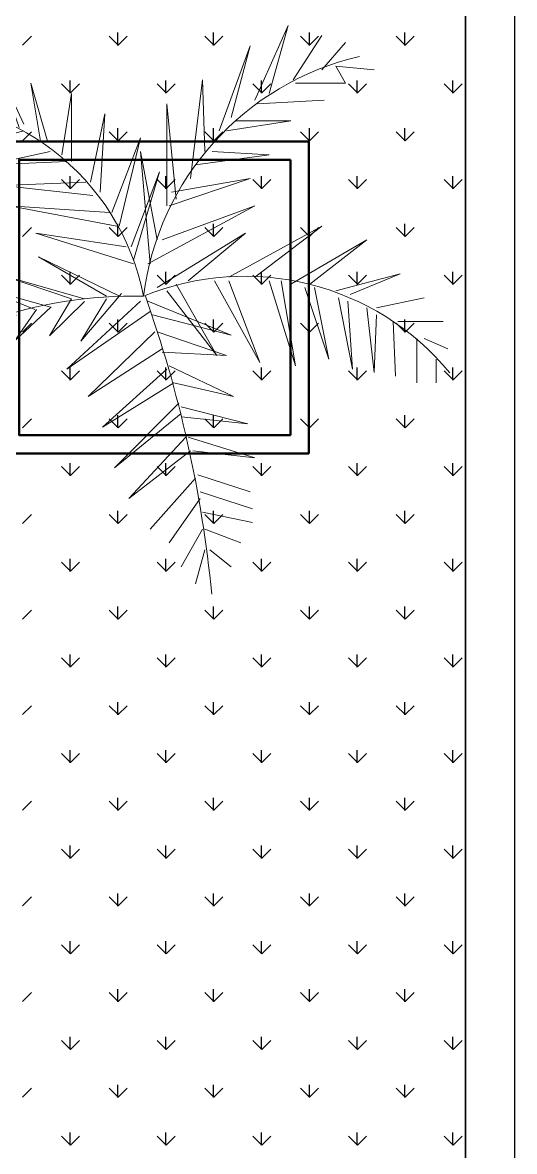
# Model space of a CAD drawing. Header units: millimetres. Extents: x 1521 to 3683, y 1649 to 3322.
# Drawn here: x 1572.63 to 1575.46, y 1673.8 to 1680.31 of the extents above; entities that cross this region are included whole.
import ezdxf

# ---------------------------------------------------------------- set-up
doc = ezdxf.new("R2010")
doc.units = ezdxf.units.MM
doc.header["$LTSCALE"] = 0.1
doc.layers.add('landscape', color=84, linetype='Continuous', lineweight=9)
doc.layers.add('WALL', color=7, linetype='Continuous', lineweight=50)

# ---------------------------------------------------------------- blocks, each defined once
blk = doc.blocks.new('tree')
at = {"layer": 'landscape'}
for p, q in [((2836.2685, -1270.9671), (2836.416, -1270.6359)), ((2836.416, -1270.6359), (2836.3317, -1270.937)), ((2836.4371, -1270.8768), (2836.5635, -1270.681)), ((2836.5635, -1270.8316), (2836.6689, -1270.7111)), ((2835.1306, -1271.0424), (2835.0358, -1270.8165)), ((2836.6267, -1270.8165), (2836.7953, -1270.8316)), ((2836.6689, -1270.8918), (2836.6267, -1270.8165)), ((2835.0147, -1270.9671), (2834.8988, -1270.8617)), ((2835.1411, -1270.8466), (2835.2254, -1271.0875)), ((2835.2465, -1271.0725), (2835.1411, -1270.8466)), ((2834.9199, -1270.9821), (2834.7724, -1270.9069)), ((2835.2781, -1270.8918), (2835.3202, -1271.1478)), ((2835.3518, -1271.1478), (2835.2781, -1270.8918)), ((2835.984, -1271.3134), (2836.0367, -1270.8768)), ((2836.0367, -1270.8768), (2836.0472, -1271.1929)), ((2836.4476, -1270.8918), (2836.6689, -1270.8918)), ((2836.279, -1270.9821), (2836.574, -1270.9671)), ((2834.9093, -1270.9972), (2834.667, -1271.0273)), ((2835.8786, -1270.9821), (2835.9208, -1271.4037)), ((2835.8786, -1271.4338), (2835.8786, -1270.9821)), ((2834.8988, -1271.0725), (2835.1095, -1271.0424)), ((2835.1411, -1271.0574), (2834.8988, -1271.0725)), ((2835.6047, -1271.0273), (2835.5415, -1271.3284)), ((2835.5836, -1271.3736), (2835.6047, -1271.0273)), ((2836.1421, -1271.1026), (2836.4265, -1271.0574)), ((2836.4265, -1271.0574), (2836.1842, -1271.0574)), ((2835.0147, -1271.1628), (2835.2465, -1271.1026)), ((2835.2992, -1271.1478), (2835.0147, -1271.1628)), ((2835.7628, -1271.1327), (2835.6363, -1271.4639)), ((2835.6679, -1271.5242), (2835.7628, -1271.1327)), ((2835.0884, -1271.2532), (2835.3624, -1271.1929)), ((2835.7628, -1271.1929), (2835.8365, -1271.5844)), ((2835.8049, -1271.6898), (2835.7628, -1271.1929)), ((2836.0051, -1271.2532), (2836.3317, -1271.208)), ((2836.3317, -1271.208), (2836.0788, -1271.1929)), ((2835.4361, -1271.2381), (2835.0884, -1271.2532)), ((2835.847, -1271.2833), (2835.7206, -1271.6145)), ((2835.7311, -1271.6747), (2835.847, -1271.2833)), ((2835.8892, -1271.4338), (2836.2474, -1271.3134)), ((2836.2474, -1271.3134), (2835.8997, -1271.3736)), ((2835.1833, -1271.4338), (2835.6258, -1271.4639)), ((2835.6574, -1271.5242), (2835.1833, -1271.4338)), ((2836.2685, -1271.4338), (2835.7944, -1271.6898)), ((2835.8576, -1271.5844), (2836.2685, -1271.4338)), ((2835.2992, -1271.5543), (2835.6995, -1271.6145)), ((2835.7311, -1271.6898), (2835.2992, -1271.5543)), ((2835.8365, -1271.7952), (2836.2263, -1271.5543)), ((2836.2263, -1271.5543), (2835.9735, -1271.7651)), ((2836.4265, -1271.7801), (2836.7637, -1271.5844)), ((2836.7637, -1271.5844), (2836.5108, -1271.7801)), ((2835.3109, -1271.6588), (2835.6127, -1271.8336)), ((2835.6698, -1271.8336), (2835.3109, -1271.6588)), ((2835.1477, -1271.7404), (2835.4577, -1271.8453)), ((2835.5148, -1271.8453), (2835.1477, -1271.7404)), ((2836.0894, -1271.7651), (2836.2896, -1272.1264)), ((2836.2896, -1272.1264), (2836.1526, -1271.7651)), ((2836.6267, -1271.8102), (2836.9112, -1271.735)), ((2836.9112, -1271.735), (2836.6899, -1271.8253)), ((2835.0662, -1271.7987), (2835.2946, -1271.8919)), ((2835.3598, -1271.8803), (2835.0662, -1271.7987)), ((2835.8786, -1271.8102), (2836.0999, -1272.0963)), ((2836.0999, -1272.0963), (2835.9208, -1271.7801)), ((2836.4897, -1271.7952), (2836.5951, -1272.1114)), ((2836.5951, -1272.1114), (2836.5319, -1271.7952)), ((2835.3598, -1272.0085), (2835.4577, -1271.8453)), ((2835.5148, -1271.8569), (2835.3598, -1272.0085)), ((2835.7628, -1271.8554), (2835.4361, -1272.1565)), ((2835.678, -1271.822), (2835.4985, -1272.0318)), ((2835.4985, -1272.0318), (2835.6127, -1271.8453)), ((2835.7944, -1271.8554), (2836.1631, -1272.006)), ((2836.6373, -1271.8403), (2836.7005, -1272.1565)), ((2836.7005, -1272.1565), (2836.6794, -1271.8554)), ((2836.8058, -1271.8855), (2837.0166, -1271.8403)), ((2835.368, -1271.8803), (2835.2048, -1272.0318)), ((2835.2048, -1272.0318), (2835.3027, -1271.8919)), ((2835.4361, -1272.1565), (2835.8049, -1271.9006)), ((2836.1631, -1272.006), (2835.8154, -1271.9156)), ((2836.7637, -1271.8855), (2836.7953, -1272.1716)), ((2836.7953, -1272.1716), (2836.8058, -1271.9156)), ((2834.7154, -1271.9385), (2834.9601, -1271.9852)), ((2835.0172, -1271.9735), (2834.7154, -1271.9385)), ((2836.8796, -1271.9457), (2836.8901, -1272.1866)), ((2836.9007, -1271.9457), (2837.1008, -1271.9457)), ((2835.0009, -1271.9852), (2834.8949, -1272.1367)), ((2834.8949, -1272.1367), (2834.9438, -1271.9968)), ((2835.826, -1271.9909), (2835.531, -1272.277)), ((2835.8365, -1271.9909), (2836.1421, -1272.0963)), ((2834.8459, -1272.0318), (2834.6175, -1272.0201)), ((2834.8459, -1272.0551), (2834.7154, -1272.2183)), ((2835.531, -1272.277), (2835.8576, -1272.0662)), ((2834.7399, -1272.1134), (2834.5849, -1272.0901)), ((2834.7154, -1272.2183), (2834.748, -1272.1017)), ((2836.1421, -1272.0963), (2835.8576, -1272.0812)), ((2834.6339, -1272.16), (2834.4707, -1272.2066)), ((2834.6583, -1272.16), (2834.5768, -1272.3115)), ((2835.8786, -1272.1565), (2835.5942, -1272.4125)), ((2835.5942, -1272.4125), (2835.9103, -1272.2168)), ((2835.9419, -1272.3221), (2836.2369, -1272.3974)), ((2836.2369, -1272.3974), (2835.9419, -1272.3673)), ((2835.9629, -1272.4576), (2835.7101, -1272.7287)), ((2835.9735, -1272.4576), (2836.2685, -1272.548)), ((2835.7101, -1272.7287), (2835.984, -1272.5179)), ((2836.2685, -1272.548), (2835.9945, -1272.5179)), ((2836.0051, -1272.6383), (2835.8049, -1272.8642)), ((2836.0262, -1272.7287), (2835.8892, -1272.9244)), ((2836.0367, -1272.7889), (2836.258, -1272.8341)), ((2836.0367, -1272.8642), (2835.9419, -1273.0298)), ((2836.0472, -1272.8642), (2836.2053, -1272.9244)), ((2836.0472, -1272.9545), (2836.0051, -1273.1051)), ((2836.0683, -1272.9545), (2836.1631, -1273.0298))]:
    blk.add_line(p, q, dxfattribs=at)
at = {"layer": 'landscape', "color": 54}
for p, q in [((2836.1104, -1271.1026), (2836.2474, -1270.7262)), ((2836.2474, -1270.7262), (2836.1631, -1271.0424)), ((2835.4572, -1270.937), (2835.4151, -1271.208)), ((2835.4572, -1271.2381), (2835.4572, -1270.937)), ((2835.1517, -1271.3435), (2835.5204, -1271.3284)), ((2835.552, -1271.3887), (2835.1517, -1271.3435)), ((2836.1526, -1271.75), (2836.5635, -1271.5242)), ((2836.5635, -1271.5242), (2836.2685, -1271.75)), ((2836.3317, -1271.7651), (2836.4476, -1272.1415)), ((2836.4476, -1272.1415), (2836.3844, -1271.7651)), ((2834.9193, -1271.8336), (2835.1314, -1271.9385)), ((2835.1967, -1271.9152), (2834.9193, -1271.8336)), ((2835.213, -1271.9152), (2835.0335, -1272.0901)), ((2835.0335, -1272.0901), (2835.1151, -1271.9385)), ((2836.9849, -1272.021), (2836.9849, -1272.2168)), ((2837.0166, -1272.021), (2837.1219, -1272.0662)), ((2837.0692, -1272.1114), (2837.0692, -1272.2168)), ((2835.8892, -1272.1415), (2836.1737, -1272.277)), ((2836.1737, -1272.277), (2835.9103, -1272.2168)), ((2835.9313, -1272.3071), (2835.6469, -1272.5932)), ((2835.6469, -1272.5932), (2835.9419, -1272.3523)), ((2836.0156, -1272.6233), (2836.2474, -1272.6985)), ((2836.0262, -1272.6985), (2836.258, -1272.7738))]:
    blk.add_line(p, q, dxfattribs=at)
for centre, radius, start, end in [((2837.0144, -1271.9883), 1.2482, 103.1598, 172.8828), ((2834.725, -1272.0392), 1.0707, 11.0675, 94.0085), ((2836.2234, -1272.9217), 1.1765, 39.604, 112.3619), ((2835.7322, -1273.7866), 1.9534, 88.7203, 129.9117), ((2830.5038, -1273.7021), 5.6011, 5.649, 19.4873)]:
    blk.add_arc(centre, radius, start, end, dxfattribs=at)

msp = doc.modelspace()

# ---------------------------------------------------------------- linework, layer by layer
for p, q in [((1575.4617, 1690.3329), (1575.4617, 1657.6751)), ((1575.1792, 1690.0504), (1575.1792, 1657.6751)), ((1575.1792, 1664.8138), (1575.1792, 1690.0504))]:
    msp.add_line(p, q)
at = {"color": 3}
for p, q in [((1572.6258, 1680.1819), (1572.6775, 1680.2336)), ((1573.1774, 1680.1819), (1573.1257, 1680.2336)), ((1573.1759, 1680.1807), (1573.1759, 1680.2538)), ((1573.1774, 1680.1819), (1573.2291, 1680.2336)), ((1573.7291, 1680.1819), (1573.6773, 1680.2336)), ((1573.7275, 1680.1807), (1573.7275, 1680.2538)), ((1573.7291, 1680.1819), (1573.7808, 1680.2336)), ((1574.2807, 1680.1819), (1574.229, 1680.2336)), ((1574.2792, 1680.1807), (1574.2792, 1680.2538)), ((1574.2807, 1680.1819), (1574.3324, 1680.2336)), ((1574.8323, 1680.1819), (1574.7806, 1680.2336)), ((1574.8308, 1680.1807), (1574.8308, 1680.2538)), ((1574.8323, 1680.1819), (1574.8841, 1680.2336)), ((1572.9016, 1679.9061), (1572.8499, 1679.9578)), ((1572.9001, 1679.9048), (1572.9001, 1679.978)), ((1572.9016, 1679.9061), (1572.9533, 1679.9578)), ((1573.4532, 1679.9061), (1573.4015, 1679.9578)), ((1573.4517, 1679.9048), (1573.4517, 1679.978)), ((1573.4532, 1679.9061), (1573.505, 1679.9578)), ((1574.0049, 1679.9061), (1573.9532, 1679.9578)), ((1574.0033, 1679.9048), (1574.0033, 1679.978)), ((1574.0049, 1679.9061), (1574.0566, 1679.9578)), ((1574.5565, 1679.9061), (1574.5048, 1679.9578)), ((1574.555, 1679.9048), (1574.555, 1679.978)), ((1574.5565, 1679.9061), (1574.6082, 1679.9578)), ((1575.1082, 1679.9061), (1575.0564, 1679.9578)), ((1575.1066, 1679.9048), (1575.1066, 1679.978)), ((1575.1082, 1679.9061), (1575.1599, 1679.9578)), ((1573.1759, 1679.629), (1573.1759, 1679.7022)), ((1573.7275, 1679.629), (1573.7275, 1679.7022)), ((1574.2792, 1679.629), (1574.2792, 1679.7022)), ((1574.8308, 1679.629), (1574.8308, 1679.7022)), ((1572.6258, 1679.6302), (1572.6775, 1679.682)), ((1573.1774, 1679.6302), (1573.1257, 1679.682)), ((1573.1774, 1679.6302), (1573.2291, 1679.682)), ((1573.7291, 1679.6302), (1573.6773, 1679.682)), ((1573.7291, 1679.6302), (1573.7808, 1679.682)), ((1574.2807, 1679.6302), (1574.229, 1679.682)), ((1574.2807, 1679.6302), (1574.3324, 1679.682)), ((1574.8323, 1679.6302), (1574.7806, 1679.682)), ((1574.8323, 1679.6302), (1574.8841, 1679.682)), ((1572.9016, 1679.3544), (1572.8499, 1679.4061)), ((1572.9001, 1679.3532), (1572.9001, 1679.4263)), ((1572.9016, 1679.3544), (1572.9533, 1679.4061)), ((1573.4532, 1679.3544), (1573.4015, 1679.4061)), ((1573.4517, 1679.3532), (1573.4517, 1679.4263)), ((1573.4532, 1679.3544), (1573.505, 1679.4061)), ((1574.0049, 1679.3544), (1573.9532, 1679.4061)), ((1574.0033, 1679.3532), (1574.0033, 1679.4263)), ((1574.0049, 1679.3544), (1574.0566, 1679.4061)), ((1574.5565, 1679.3544), (1574.5048, 1679.4061)), ((1574.555, 1679.3532), (1574.555, 1679.4263)), ((1574.5565, 1679.3544), (1574.6082, 1679.4061)), ((1575.1082, 1679.3544), (1575.0564, 1679.4061)), ((1575.1066, 1679.3532), (1575.1066, 1679.4263)), ((1575.1082, 1679.3544), (1575.1599, 1679.4061)), ((1572.6258, 1679.0786), (1572.6775, 1679.1303)), ((1573.1774, 1679.0786), (1573.1257, 1679.1303)), ((1573.1759, 1679.0774), (1573.1759, 1679.1505)), ((1573.1774, 1679.0786), (1573.2291, 1679.1303)), ((1573.7291, 1679.0786), (1573.6773, 1679.1303)), ((1573.7275, 1679.0774), (1573.7275, 1679.1505)), ((1573.7291, 1679.0786), (1573.7808, 1679.1303)), ((1574.2807, 1679.0786), (1574.229, 1679.1303)), ((1574.2792, 1679.0774), (1574.2792, 1679.1505)), ((1574.2807, 1679.0786), (1574.3324, 1679.1303)), ((1574.8323, 1679.0786), (1574.7806, 1679.1303)), ((1574.8308, 1679.0774), (1574.8308, 1679.1505)), ((1574.8323, 1679.0786), (1574.8841, 1679.1303)), ((1572.9016, 1678.8028), (1572.8499, 1678.8545)), ((1572.9001, 1678.8016), (1572.9001, 1678.8747)), ((1572.9016, 1678.8028), (1572.9533, 1678.8545)), ((1573.4532, 1678.8028), (1573.4015, 1678.8545)), ((1573.4517, 1678.8016), (1573.4517, 1678.8747)), ((1573.4532, 1678.8028), (1573.505, 1678.8545)), ((1574.0049, 1678.8028), (1573.9532, 1678.8545)), ((1574.0033, 1678.8016), (1574.0033, 1678.8747)), ((1574.0049, 1678.8028), (1574.0566, 1678.8545)), ((1574.5565, 1678.8028), (1574.5048, 1678.8545)), ((1574.555, 1678.8016), (1574.555, 1678.8747)), ((1574.5565, 1678.8028), (1574.6082, 1678.8545)), ((1575.1082, 1678.8028), (1575.0564, 1678.8545)), ((1575.1066, 1678.8016), (1575.1066, 1678.8747)), ((1575.1082, 1678.8028), (1575.1599, 1678.8545)), ((1573.1759, 1678.5257), (1573.1759, 1678.5989)), ((1573.7275, 1678.5257), (1573.7275, 1678.5989)), ((1574.2792, 1678.5257), (1574.2792, 1678.5989)), ((1574.8308, 1678.5257), (1574.8308, 1678.5989)), ((1572.6258, 1678.527), (1572.6775, 1678.5787)), ((1573.1774, 1678.527), (1573.1257, 1678.5787)), ((1573.1774, 1678.527), (1573.2291, 1678.5787)), ((1573.7291, 1678.527), (1573.6773, 1678.5787)), ((1573.7291, 1678.527), (1573.7808, 1678.5787)), ((1574.2807, 1678.527), (1574.229, 1678.5787)), ((1574.2807, 1678.527), (1574.3324, 1678.5787)), ((1574.8323, 1678.527), (1574.7806, 1678.5787)), ((1574.8323, 1678.527), (1574.8841, 1678.5787)), ((1572.9016, 1678.2511), (1572.8499, 1678.3029)), ((1572.9001, 1678.2499), (1572.9001, 1678.323)), ((1572.9016, 1678.2511), (1572.9533, 1678.3029)), ((1573.4532, 1678.2511), (1573.4015, 1678.3029)), ((1573.4517, 1678.2499), (1573.4517, 1678.323)), ((1573.4532, 1678.2511), (1573.505, 1678.3029)), ((1574.0049, 1678.2511), (1573.9532, 1678.3029)), ((1574.0033, 1678.2499), (1574.0033, 1678.323)), ((1574.0049, 1678.2511), (1574.0566, 1678.3029)), ((1574.5565, 1678.2511), (1574.5048, 1678.3029)), ((1574.555, 1678.2499), (1574.555, 1678.323)), ((1574.5565, 1678.2511), (1574.6082, 1678.3029)), ((1575.1082, 1678.2511), (1575.0564, 1678.3029)), ((1575.1066, 1678.2499), (1575.1066, 1678.323)), ((1575.1082, 1678.2511), (1575.1599, 1678.3029)), ((1572.6258, 1677.9753), (1572.6775, 1678.027)), ((1573.1774, 1677.9753), (1573.1257, 1678.027)), ((1573.1759, 1677.9741), (1573.1759, 1678.0472)), ((1573.1774, 1677.9753), (1573.2291, 1678.027)), ((1573.7291, 1677.9753), (1573.6773, 1678.027)), ((1573.7275, 1677.9741), (1573.7275, 1678.0472)), ((1573.7291, 1677.9753), (1573.7808, 1678.027)), ((1574.2807, 1677.9753), (1574.229, 1678.027)), ((1574.2792, 1677.9741), (1574.2792, 1678.0472)), ((1574.2807, 1677.9753), (1574.3324, 1678.027)), ((1574.8323, 1677.9753), (1574.7806, 1678.027)), ((1574.8308, 1677.9741), (1574.8308, 1678.0472)), ((1574.8323, 1677.9753), (1574.8841, 1678.027)), ((1572.9016, 1677.6995), (1572.8499, 1677.7512)), ((1572.9001, 1677.6983), (1572.9001, 1677.7714)), ((1572.9016, 1677.6995), (1572.9533, 1677.7512)), ((1573.4532, 1677.6995), (1573.4015, 1677.7512)), ((1573.4517, 1677.6983), (1573.4517, 1677.7714)), ((1573.4532, 1677.6995), (1573.505, 1677.7512)), ((1574.0049, 1677.6995), (1573.9532, 1677.7512)), ((1574.0033, 1677.6983), (1574.0033, 1677.7714)), ((1574.0049, 1677.6995), (1574.0566, 1677.7512)), ((1574.5565, 1677.6995), (1574.5048, 1677.7512)), ((1574.555, 1677.6983), (1574.555, 1677.7714)), ((1574.5565, 1677.6995), (1574.6082, 1677.7512)), ((1575.1082, 1677.6995), (1575.0564, 1677.7512)), ((1575.1066, 1677.6983), (1575.1066, 1677.7714)), ((1575.1082, 1677.6995), (1575.1599, 1677.7512)), ((1573.1759, 1677.4224), (1573.1759, 1677.4956)), ((1573.7275, 1677.4224), (1573.7275, 1677.4956)), ((1574.2792, 1677.4224), (1574.2792, 1677.4956)), ((1574.8308, 1677.4224), (1574.8308, 1677.4956)), ((1572.6258, 1677.4237), (1572.6775, 1677.4754)), ((1573.1774, 1677.4237), (1573.1257, 1677.4754)), ((1573.1774, 1677.4237), (1573.2291, 1677.4754)), ((1573.7291, 1677.4237), (1573.6773, 1677.4754)), ((1573.7291, 1677.4237), (1573.7808, 1677.4754)), ((1574.2807, 1677.4237), (1574.229, 1677.4754)), ((1574.2807, 1677.4237), (1574.3324, 1677.4754)), ((1574.8323, 1677.4237), (1574.7806, 1677.4754)), ((1574.8323, 1677.4237), (1574.8841, 1677.4754)), ((1572.9001, 1677.1466), (1572.9001, 1677.2198)), ((1573.4517, 1677.1466), (1573.4517, 1677.2198)), ((1574.0033, 1677.1466), (1574.0033, 1677.2198)), ((1574.555, 1677.1466), (1574.555, 1677.2198)), ((1575.1066, 1677.1466), (1575.1066, 1677.2198)), ((1572.9016, 1677.1479), (1572.8499, 1677.1996)), ((1572.9016, 1677.1479), (1572.9533, 1677.1996)), ((1573.4532, 1677.1479), (1573.4015, 1677.1996)), ((1573.4532, 1677.1479), (1573.505, 1677.1996)), ((1574.0049, 1677.1479), (1573.9532, 1677.1996)), ((1574.0049, 1677.1479), (1574.0566, 1677.1996)), ((1574.5565, 1677.1479), (1574.5048, 1677.1996)), ((1574.5565, 1677.1479), (1574.6082, 1677.1996)), ((1575.1082, 1677.1479), (1575.0564, 1677.1996)), ((1575.1082, 1677.1479), (1575.1599, 1677.1996)), ((1572.6258, 1676.872), (1572.6775, 1676.9237)), ((1573.1774, 1676.872), (1573.1257, 1676.9237)), ((1573.1759, 1676.8708), (1573.1759, 1676.9439)), ((1573.1774, 1676.872), (1573.2291, 1676.9237)), ((1573.7291, 1676.872), (1573.6773, 1676.9237)), ((1573.7275, 1676.8708), (1573.7275, 1676.9439)), ((1573.7291, 1676.872), (1573.7808, 1676.9237)), ((1574.2807, 1676.872), (1574.229, 1676.9237)), ((1574.2792, 1676.8708), (1574.2792, 1676.9439)), ((1574.2807, 1676.872), (1574.3324, 1676.9237)), ((1574.8323, 1676.872), (1574.7806, 1676.9237)), ((1574.8308, 1676.8708), (1574.8308, 1676.9439)), ((1574.8323, 1676.872), (1574.8841, 1676.9237)), ((1572.9016, 1676.5962), (1572.8499, 1676.6479)), ((1572.9001, 1676.595), (1572.9001, 1676.6681)), ((1572.9016, 1676.5962), (1572.9533, 1676.6479)), ((1573.4532, 1676.5962), (1573.4015, 1676.6479)), ((1573.4517, 1676.595), (1573.4517, 1676.6681)), ((1573.4532, 1676.5962), (1573.505, 1676.6479)), ((1574.0049, 1676.5962), (1573.9532, 1676.6479)), ((1574.0033, 1676.595), (1574.0033, 1676.6681)), ((1574.0049, 1676.5962), (1574.0566, 1676.6479)), ((1574.5565, 1676.5962), (1574.5048, 1676.6479)), ((1574.555, 1676.595), (1574.555, 1676.6681)), ((1574.5565, 1676.5962), (1574.6082, 1676.6479)), ((1575.1082, 1676.5962), (1575.0564, 1676.6479)), ((1575.1066, 1676.595), (1575.1066, 1676.6681)), ((1575.1082, 1676.5962), (1575.1599, 1676.6479)), ((1572.6258, 1676.3204), (1572.6775, 1676.3721)), ((1573.1774, 1676.3204), (1573.1257, 1676.3721)), ((1573.1759, 1676.3192), (1573.1759, 1676.3923)), ((1573.1774, 1676.3204), (1573.2291, 1676.3721)), ((1573.7291, 1676.3204), (1573.6773, 1676.3721)), ((1573.7275, 1676.3192), (1573.7275, 1676.3923)), ((1573.7291, 1676.3204), (1573.7808, 1676.3721)), ((1574.2807, 1676.3204), (1574.229, 1676.3721)), ((1574.2792, 1676.3192), (1574.2792, 1676.3923)), ((1574.2807, 1676.3204), (1574.3324, 1676.3721)), ((1574.8323, 1676.3204), (1574.7806, 1676.3721)), ((1574.8308, 1676.3192), (1574.8308, 1676.3923)), ((1574.8323, 1676.3204), (1574.8841, 1676.3721)), ((1572.9001, 1676.0433), (1572.9001, 1676.1165)), ((1573.4517, 1676.0433), (1573.4517, 1676.1165)), ((1574.0033, 1676.0433), (1574.0033, 1676.1165)), ((1574.555, 1676.0433), (1574.555, 1676.1165)), ((1575.1066, 1676.0433), (1575.1066, 1676.1165)), ((1572.9016, 1676.0446), (1572.8499, 1676.0963)), ((1572.9016, 1676.0446), (1572.9533, 1676.0963)), ((1573.4532, 1676.0446), (1573.4015, 1676.0963)), ((1573.4532, 1676.0446), (1573.505, 1676.0963)), ((1574.0049, 1676.0446), (1573.9532, 1676.0963)), ((1574.0049, 1676.0446), (1574.0566, 1676.0963)), ((1574.5565, 1676.0446), (1574.5048, 1676.0963)), ((1574.5565, 1676.0446), (1574.6082, 1676.0963)), ((1575.1082, 1676.0446), (1575.0564, 1676.0963)), ((1575.1082, 1676.0446), (1575.1599, 1676.0963)), ((1572.6258, 1675.7687), (1572.6775, 1675.8205)), ((1573.1774, 1675.7687), (1573.1257, 1675.8205)), ((1573.1759, 1675.7675), (1573.1759, 1675.8407)), ((1573.1774, 1675.7687), (1573.2291, 1675.8205)), ((1573.7291, 1675.7687), (1573.6773, 1675.8205)), ((1573.7275, 1675.7675), (1573.7275, 1675.8407)), ((1573.7291, 1675.7687), (1573.7808, 1675.8205)), ((1574.2807, 1675.7687), (1574.229, 1675.8205)), ((1574.2792, 1675.7675), (1574.2792, 1675.8407)), ((1574.2807, 1675.7687), (1574.3324, 1675.8205)), ((1574.8323, 1675.7687), (1574.7806, 1675.8205)), ((1574.8308, 1675.7675), (1574.8308, 1675.8407)), ((1574.8323, 1675.7687), (1574.8841, 1675.8205)), ((1572.9016, 1675.4929), (1572.8499, 1675.5446)), ((1572.9001, 1675.4917), (1572.9001, 1675.5648)), ((1572.9016, 1675.4929), (1572.9533, 1675.5446)), ((1573.4532, 1675.4929), (1573.4015, 1675.5446)), ((1573.4517, 1675.4917), (1573.4517, 1675.5648)), ((1573.4532, 1675.4929), (1573.505, 1675.5446)), ((1574.0049, 1675.4929), (1573.9532, 1675.5446)), ((1574.0033, 1675.4917), (1574.0033, 1675.5648)), ((1574.0049, 1675.4929), (1574.0566, 1675.5446)), ((1574.5565, 1675.4929), (1574.5048, 1675.5446)), ((1574.555, 1675.4917), (1574.555, 1675.5648)), ((1574.5565, 1675.4929), (1574.6082, 1675.5446)), ((1575.1082, 1675.4929), (1575.0564, 1675.5446)), ((1575.1066, 1675.4917), (1575.1066, 1675.5648)), ((1575.1082, 1675.4929), (1575.1599, 1675.5446)), ((1572.6258, 1675.2171), (1572.6775, 1675.2688)), ((1573.1774, 1675.2171), (1573.1257, 1675.2688)), ((1573.1759, 1675.2159), (1573.1759, 1675.289)), ((1573.1774, 1675.2171), (1573.2291, 1675.2688)), ((1573.7291, 1675.2171), (1573.6773, 1675.2688)), ((1573.7275, 1675.2159), (1573.7275, 1675.289)), ((1573.7291, 1675.2171), (1573.7808, 1675.2688)), ((1574.2807, 1675.2171), (1574.229, 1675.2688)), ((1574.2792, 1675.2159), (1574.2792, 1675.289)), ((1574.2807, 1675.2171), (1574.3324, 1675.2688)), ((1574.8323, 1675.2171), (1574.7806, 1675.2688)), ((1574.8308, 1675.2159), (1574.8308, 1675.289)), ((1574.8323, 1675.2171), (1574.8841, 1675.2688)), ((1572.9001, 1674.9401), (1572.9001, 1675.0132)), ((1573.4517, 1674.9401), (1573.4517, 1675.0132)), ((1574.0033, 1674.9401), (1574.0033, 1675.0132)), ((1574.555, 1674.9401), (1574.555, 1675.0132)), ((1575.1066, 1674.9401), (1575.1066, 1675.0132)), ((1572.9016, 1674.9413), (1572.8499, 1674.993)), ((1572.9016, 1674.9413), (1572.9533, 1674.993)), ((1573.4532, 1674.9413), (1573.4015, 1674.993)), ((1573.4532, 1674.9413), (1573.505, 1674.993)), ((1574.0049, 1674.9413), (1573.9532, 1674.993)), ((1574.0049, 1674.9413), (1574.0566, 1674.993)), ((1574.5565, 1674.9413), (1574.5048, 1674.993)), ((1574.5565, 1674.9413), (1574.6082, 1674.993)), ((1575.1082, 1674.9413), (1575.0564, 1674.993)), ((1575.1082, 1674.9413), (1575.1599, 1674.993)), ((1572.6258, 1674.6655), (1572.6775, 1674.7172)), ((1573.1774, 1674.6655), (1573.1257, 1674.7172)), ((1573.1759, 1674.6642), (1573.1759, 1674.7374)), ((1573.1774, 1674.6655), (1573.2291, 1674.7172)), ((1573.7291, 1674.6655), (1573.6773, 1674.7172)), ((1573.7275, 1674.6642), (1573.7275, 1674.7374)), ((1573.7291, 1674.6655), (1573.7808, 1674.7172)), ((1574.2807, 1674.6655), (1574.229, 1674.7172)), ((1574.2792, 1674.6642), (1574.2792, 1674.7374)), ((1574.2807, 1674.6655), (1574.3324, 1674.7172)), ((1574.8323, 1674.6655), (1574.7806, 1674.7172)), ((1574.8308, 1674.6642), (1574.8308, 1674.7374)), ((1574.8323, 1674.6655), (1574.8841, 1674.7172)), ((1572.9016, 1674.3896), (1572.8499, 1674.4414)), ((1572.9001, 1674.3884), (1572.9001, 1674.4615)), ((1572.9016, 1674.3896), (1572.9533, 1674.4414)), ((1573.4532, 1674.3896), (1573.4015, 1674.4414)), ((1573.4517, 1674.3884), (1573.4517, 1674.4615)), ((1573.4532, 1674.3896), (1573.505, 1674.4414)), ((1574.0049, 1674.3896), (1573.9532, 1674.4414)), ((1574.0033, 1674.3884), (1574.0033, 1674.4615)), ((1574.0049, 1674.3896), (1574.0566, 1674.4414)), ((1574.5565, 1674.3896), (1574.5048, 1674.4414)), ((1574.555, 1674.3884), (1574.555, 1674.4615)), ((1574.5565, 1674.3896), (1574.6082, 1674.4414)), ((1575.1082, 1674.3896), (1575.0564, 1674.4414)), ((1575.1066, 1674.3884), (1575.1066, 1674.4615)), ((1575.1082, 1674.3896), (1575.1599, 1674.4414)), ((1572.6258, 1674.1138), (1572.6775, 1674.1655)), ((1573.1774, 1674.1138), (1573.1257, 1674.1655)), ((1573.1759, 1674.1126), (1573.1759, 1674.1857)), ((1573.1774, 1674.1138), (1573.2291, 1674.1655)), ((1573.7291, 1674.1138), (1573.6773, 1674.1655)), ((1573.7275, 1674.1126), (1573.7275, 1674.1857)), ((1573.7291, 1674.1138), (1573.7808, 1674.1655)), ((1574.2807, 1674.1138), (1574.229, 1674.1655)), ((1574.2792, 1674.1126), (1574.2792, 1674.1857)), ((1574.2807, 1674.1138), (1574.3324, 1674.1655)), ((1574.8323, 1674.1138), (1574.7806, 1674.1655)), ((1574.8308, 1674.1126), (1574.8308, 1674.1857)), ((1574.8323, 1674.1138), (1574.8841, 1674.1655)), ((1572.9001, 1673.8368), (1572.9001, 1673.9099)), ((1573.4517, 1673.8368), (1573.4517, 1673.9099)), ((1574.0033, 1673.8368), (1574.0033, 1673.9099)), ((1574.555, 1673.8368), (1574.555, 1673.9099)), ((1575.1066, 1673.8368), (1575.1066, 1673.9099)), ((1572.9016, 1673.838), (1572.8499, 1673.8897)), ((1572.9016, 1673.838), (1572.9533, 1673.8897)), ((1573.4532, 1673.838), (1573.4015, 1673.8897)), ((1573.4532, 1673.838), (1573.505, 1673.8897)), ((1574.0049, 1673.838), (1573.9532, 1673.8897)), ((1574.0049, 1673.838), (1574.0566, 1673.8897)), ((1574.5565, 1673.838), (1574.5048, 1673.8897)), ((1574.5565, 1673.838), (1574.6082, 1673.8897)), ((1575.1082, 1673.838), (1575.0564, 1673.8897)), ((1575.1082, 1673.838), (1575.1599, 1673.8897))]:
    msp.add_line(p, q, dxfattribs=at)
at = {"layer": 'WALL', "color": 252}
for points in [[(1574.2759, 1679.6268), (1572.5002, 1679.6268), (1572.5002, 1677.8268), (1574.2759, 1677.8268)], [(1574.1703, 1679.5212), (1572.6058, 1679.5212), (1572.6058, 1677.9324), (1574.1703, 1677.9324)]]:
    msp.add_lwpolyline(points, close=True, dxfattribs=at)

# ---------------------------------------------------------------- block references
at = {"layer": 'WALL', "xscale": 1.304061261855849, "yscale": 1.304061261855167, "zscale": 1.3040612618555}
msp.add_blockref('tree', (-2124.7022, 3337.2826), dxfattribs=at)

doc.saveas('drawing.dxf')
